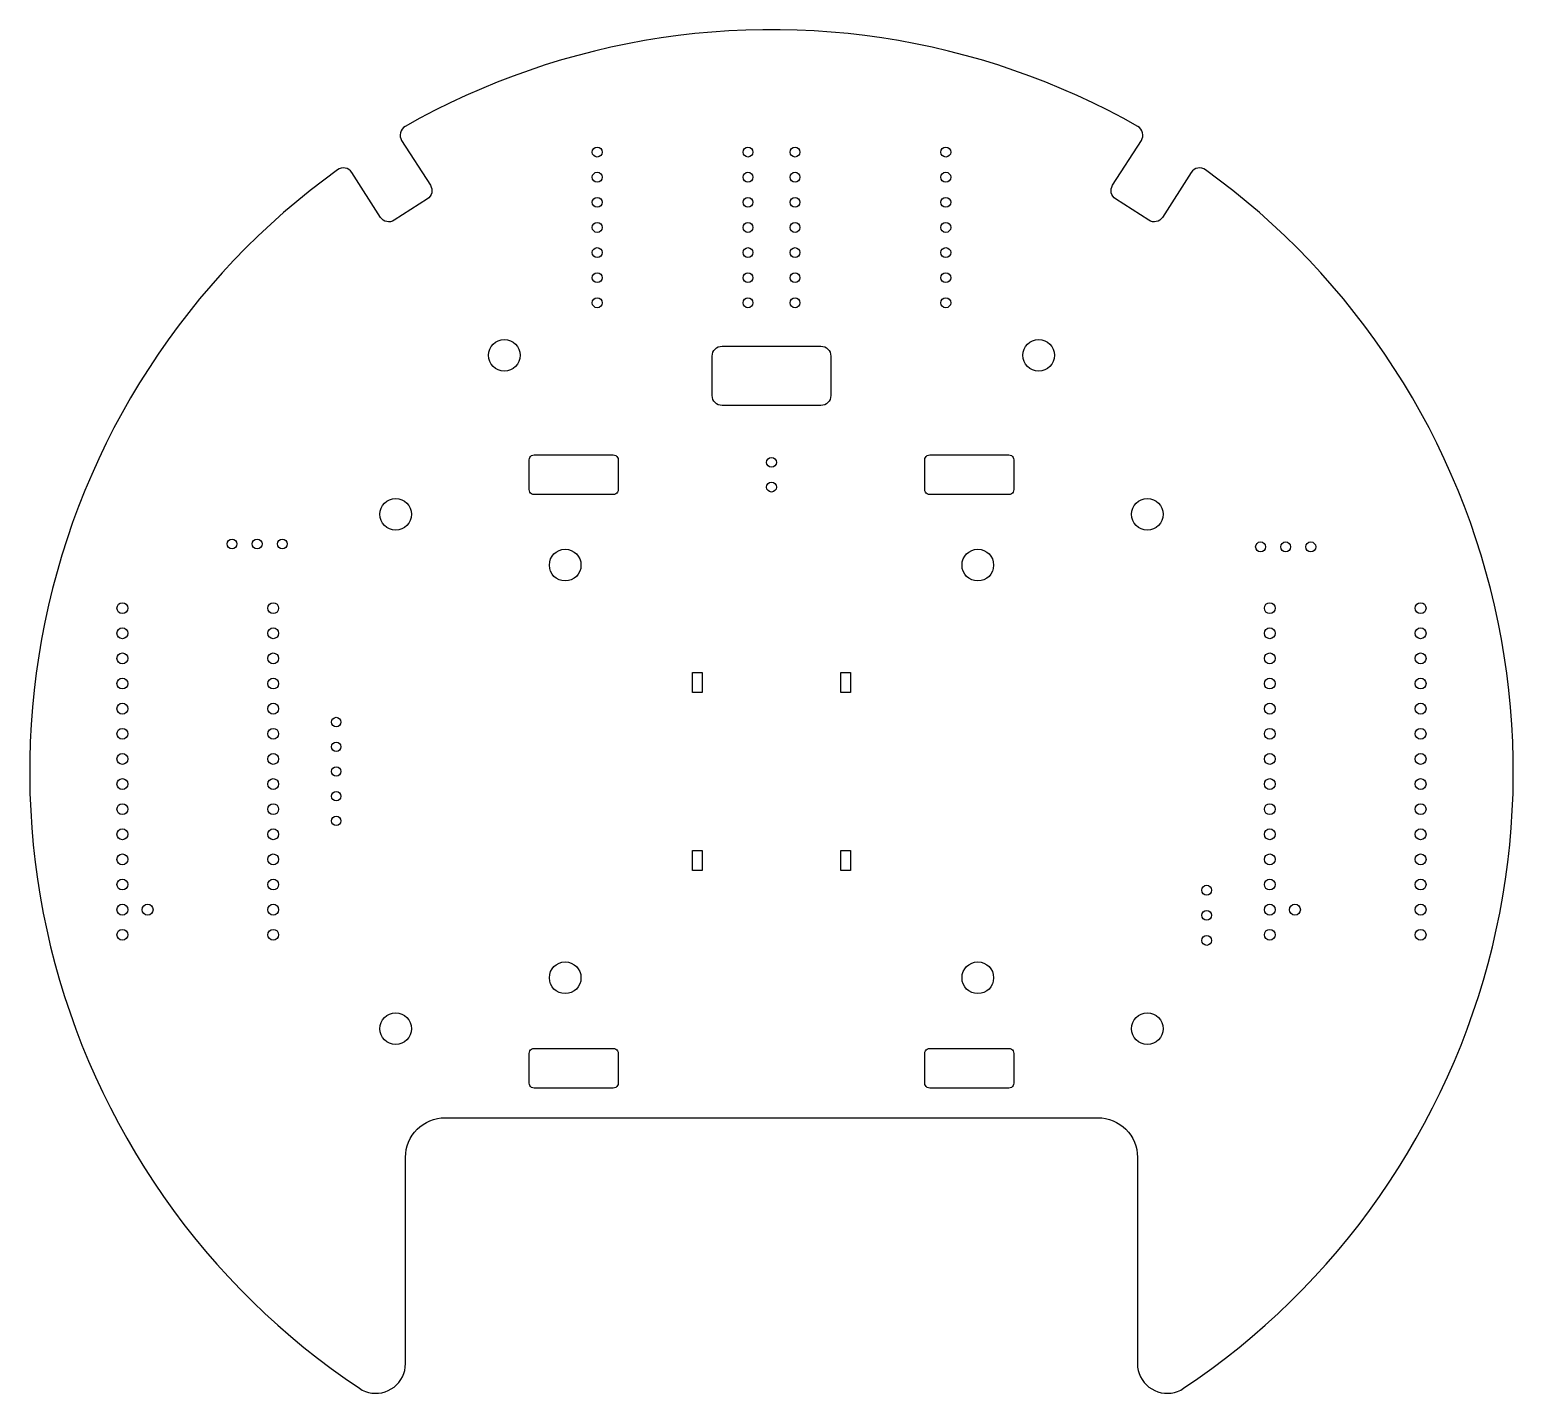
# Model space of a CAD drawing. Header units: millimetres. Extents: x -180 to -30, y 42 to 180.
import ezdxf

# ---------------------------------------------------------------- set-up
doc = ezdxf.new("R2010")
doc.units = ezdxf.units.MM
doc.layers.get('0').update_dxf_attribs({"linetype": 'CONTINUOUS'})

msp = doc.modelspace()

# ---------------------------------------------------------------- linework, layer by layer
for points in [[(-65.615681, 42.197342), (-65.278659, 42.146455), (-64.93804, 42.134125), (-64.598221, 42.160511), (-64.263588, 42.225272), (-63.938461, 42.327573), (-63.627036, 42.466093), (-63.333333, 42.639044), (-61.896305, 43.623527), (-60.482529, 44.641118), (-59.092766, 45.691267), (-57.727766, 46.773409), (-56.388266, 47.88696), (-55.074989, 49.031319), (-53.788642, 50.205869), (-52.52992, 51.409976), (-51.299501, 52.642991), (-50.09805, 53.904248), (-48.926214, 55.193068), (-47.784626, 56.508754), (-46.673901, 57.850598), (-45.594638, 59.217876), (-44.54742, 60.609849), (-43.532811, 62.025767), (-42.55136, 63.464867), (-41.603594, 64.926372), (-40.690026, 66.409493), (-39.811149, 67.913431), (-38.967435, 69.437374), (-38.159342, 70.980501), (-37.387303, 72.541978), (-36.651737, 74.120964), (-35.953039, 75.716607), (-35.291586, 77.328046), (-34.667736, 78.954412), (-34.081825, 80.594828), (-33.534169, 82.248408), (-33.025063, 83.914261), (-32.554782, 85.591489), (-32.123579, 87.279185), (-31.731688, 88.976441), (-31.37932, 90.68234), (-31.066664, 92.395962), (-30.793889, 94.116383), (-30.561144, 95.842676), (-30.368552, 97.573907), (-30.216218, 99.309145), (-30.104224, 101.047452), (-30.03263, 102.787892), (-30.001476, 104.529525), (-30.010778, 106.271411), (-30.06053, 108.012612), (-30.150707, 109.752188), (-30.281259, 111.4892), (-30.452116, 113.222712), (-30.663186, 114.951788), (-30.914355, 116.675496), (-31.205488, 118.392906), (-31.536427, 120.103091), (-31.906994, 121.80513), (-32.316989, 123.498104), (-32.766191, 125.181099), (-33.254357, 126.853208), (-33.781225, 128.513529), (-34.34651, 130.161166), (-34.949907, 131.795231), (-35.59109, 133.414841), (-36.269715, 135.019124), (-36.985414, 136.607215), (-37.737802, 138.178255), (-38.526472, 139.731398), (-39.351, 141.265807), (-40.21094, 142.780652), (-41.10583, 144.275118), (-42.035185, 145.748398), (-42.998505, 147.199698), (-43.995269, 148.628234), (-45.024942, 150.033236), (-46.086966, 151.413946), (-47.180769, 152.769619), (-48.305761, 154.099524), (-49.461336, 155.402944), (-50.646869, 156.679175), (-51.861722, 157.927529), (-53.105238, 159.147333), (-54.376748, 160.337929), (-55.675566, 161.498674), (-57.00099, 162.628942), (-58.352305, 163.728124), (-59.728784, 164.795627), (-61.129683, 165.830874), (-61.305301, 165.932216), (-61.497763, 165.996023), (-61.69914, 166.019695), (-61.901153, 166.00226), (-62.095496, 165.944434), (-62.27418, 165.848594), (-62.429858, 165.718681), (-62.556131, 165.560036), (-65.469006, 161.022768), (-65.590555, 160.868965), (-65.73979, 160.741845), (-65.910957, 160.646283), (-66.097479, 160.58595), (-66.292187, 160.563165), (-66.487599, 160.578804), (-66.676205, 160.632267), (-66.850757, 160.721497), (-70.2168, 162.882458), (-70.370635, 163.003975), (-70.497767, 163.15321), (-70.593338, 163.324383), (-70.653672, 163.510913), (-70.676452, 163.70563), (-70.660802, 163.90105), (-70.607322, 164.08966), (-70.51807, 164.26421), (-67.605196, 168.801478), (-67.513496, 168.982318), (-67.460186, 169.177948), (-67.447433, 169.38031), (-67.475762, 169.581085), (-67.544008, 169.772018), (-67.649366, 169.94526), (-67.787504, 170.093688), (-67.952743, 170.211201), (-69.459749, 171.04461), (-70.985493, 171.843199), (-72.52917, 172.606547), (-74.089967, 173.334251), (-75.66706, 174.025927), (-77.259618, 174.681211), (-78.866802, 175.299758), (-80.487763, 175.88124), (-82.121648, 176.425353), (-83.767596, 176.931808), (-85.424737, 177.400339), (-87.092199, 177.830699), (-88.769102, 178.22266), (-90.454563, 178.576017), (-92.147692, 178.890583), (-93.847598, 179.166191), (-95.553383, 179.402698), (-97.264149, 179.599977), (-98.978993, 179.757926), (-100.697012, 179.87646), (-102.417299, 179.955518), (-104.138948, 179.995057), (-105.861052, 179.995057), (-107.582701, 179.955518), (-109.302988, 179.87646), (-111.021007, 179.757926), (-112.735851, 179.599977), (-114.446617, 179.402698), (-116.152402, 179.166191), (-117.852308, 178.890583), (-119.545437, 178.576017), (-121.230898, 178.22266), (-122.907801, 177.830699), (-124.575263, 177.400339), (-126.232404, 176.931808), (-127.878352, 176.425353), (-129.512237, 175.88124), (-131.133198, 175.299758), (-132.740382, 174.681211), (-134.33294, 174.025927), (-135.910033, 173.334251), (-137.47083, 172.606547), (-139.014507, 171.843199), (-140.540251, 171.04461), (-142.047257, 170.211201), (-142.212477, 170.093667), (-142.350611, 169.945243), (-142.455966, 169.772006), (-142.52421, 169.581078), (-142.552539, 169.380309), (-142.539786, 169.177952), (-142.486478, 168.982328), (-142.394804, 168.801478), (-139.48193, 164.26421), (-139.392692, 164.089668), (-139.339241, 163.901061), (-139.32361, 163.705651), (-139.3464, 163.510945), (-139.406735, 163.324427), (-139.502297, 163.153262), (-139.629413, 163.004027), (-139.7832, 162.882458), (-143.149243, 160.721497), (-143.323803, 160.632286), (-143.512405, 160.578825), (-143.707812, 160.563186), (-143.902517, 160.58597), (-144.089034, 160.646302), (-144.260198, 160.741863), (-144.409429, 160.86898), (-144.530994, 161.022768), (-147.443869, 165.560036), (-147.570152, 165.718664), (-147.725832, 165.848563), (-147.904513, 165.944392), (-148.09885, 166.002212), (-148.300855, 166.019646), (-148.502225, 165.995978), (-148.694683, 165.932179), (-148.870317, 165.830874), (-150.271216, 164.795627), (-151.647695, 163.728124), (-152.99901, 162.628942), (-154.324434, 161.498674), (-155.623252, 160.337929), (-156.894762, 159.147333), (-158.138278, 157.927529), (-159.353131, 156.679175), (-160.538664, 155.402944), (-161.694239, 154.099524), (-162.819231, 152.769619), (-163.913034, 151.413946), (-164.975058, 150.033236), (-166.004731, 148.628234), (-167.001496, 147.199698), (-167.964815, 145.748399), (-168.894171, 144.275118), (-169.78906, 142.780652), (-170.649, 141.265807), (-171.473528, 139.731398), (-172.262199, 138.178255), (-173.014586, 136.607215), (-173.730285, 135.019125), (-174.40891, 133.414841), (-175.050093, 131.795231), (-175.65349, 130.161166), (-176.218775, 128.513529), (-176.745643, 126.853208), (-177.233809, 125.181099), (-177.683011, 123.498104), (-178.093006, 121.80513), (-178.463573, 120.103091), (-178.794512, 118.392906), (-179.085645, 116.675496), (-179.336814, 114.951788), (-179.547884, 113.222712), (-179.718741, 111.4892), (-179.849293, 109.752188), (-179.93947, 108.012612), (-179.989222, 106.271411), (-179.998524, 104.529525), (-179.96737, 102.787892), (-179.895777, 101.047452), (-179.783783, 99.309145), (-179.631449, 97.573907), (-179.438857, 95.842676), (-179.206111, 94.116383), (-178.933336, 92.395962), (-178.62068, 90.68234), (-178.268312, 88.976441), (-177.876421, 87.279185), (-177.445218, 85.591488), (-176.974937, 83.914261), (-176.465831, 82.248408), (-175.918175, 80.594828), (-175.332264, 78.954412), (-174.708414, 77.328046), (-174.046961, 75.716607), (-173.348263, 74.120964), (-172.612697, 72.541978), (-171.840659, 70.980501), (-171.032565, 69.437374), (-170.188851, 67.913431), (-169.309974, 66.409493), (-168.396406, 64.926371), (-167.44864, 63.464867), (-166.467189, 62.025767), (-165.45258, 60.609849), (-164.405362, 59.217875), (-163.326099, 57.850598), (-162.215374, 56.508754), (-161.073786, 55.193068), (-159.90195, 53.904248), (-158.700499, 52.642991), (-157.47008, 51.409976), (-156.211358, 50.205869), (-154.925011, 49.031319), (-153.611734, 47.88696), (-152.272234, 46.773409), (-150.907234, 45.691267), (-149.517471, 44.641117), (-148.103695, 43.623527), (-146.666667, 42.639044), (-146.372957, 42.466107), (-146.061534, 42.327587), (-145.736408, 42.225287), (-145.401777, 42.160526), (-145.061959, 42.13414), (-144.721342, 42.14647), (-144.384322, 42.197356), (-144.055249, 42.286142), (-143.73837, 42.411682), (-143.437777, 42.572356), (-143.157349, 42.766088), (-142.900706, 42.990379), (-142.671161, 43.242334), (-142.471676, 43.5187), (-142.304828, 43.815909), (-142.172768, 44.130126), (-142.077202, 44.457295), (-142.019364, 44.793192), (-142, 45.133482), (-142, 66), (-141.980739, 66.392069), (-141.923141, 66.780361), (-141.827761, 67.161139), (-141.695518, 67.530734), (-141.527685, 67.885587), (-141.325878, 68.222281), (-141.092042, 68.537573), (-140.828427, 68.828427), (-140.537573, 69.092042), (-140.222281, 69.325878), (-139.885587, 69.527685), (-139.530734, 69.695518), (-139.161139, 69.827761), (-138.780361, 69.923141), (-138.392069, 69.980739), (-138, 70), (-72, 70), (-71.607931, 69.980739), (-71.219639, 69.923141), (-70.838861, 69.827761), (-70.469266, 69.695518), (-70.114413, 69.527685), (-69.777719, 69.325878), (-69.462427, 69.092042), (-69.171573, 68.828427), (-68.907958, 68.537573), (-68.674122, 68.222281), (-68.472315, 67.885587), (-68.304482, 67.530734), (-68.172239, 67.161139), (-68.076859, 66.780361), (-68.019261, 66.392069), (-68, 66), (-68, 45.133482), (-67.980651, 44.79319), (-67.922812, 44.457292), (-67.827246, 44.130121), (-67.695186, 43.815903), (-67.528336, 43.518692), (-67.328851, 43.242325), (-67.099304, 42.990369), (-66.84266, 42.766076), (-66.562231, 42.572343), (-66.261636, 42.411669), (-65.944756, 42.286128)], [(-99.80491, 142.019215), (-100, 142), (-110, 142), (-110.19509, 142.019215), (-110.382683, 142.07612), (-110.55557, 142.16853), (-110.707107, 142.292893), (-110.83147, 142.44443), (-110.92388, 142.617317), (-110.980785, 142.80491), (-111, 143), (-111, 147), (-110.980785, 147.19509), (-110.92388, 147.382683), (-110.83147, 147.55557), (-110.707107, 147.707107), (-110.55557, 147.83147), (-110.382683, 147.92388), (-110.19509, 147.980785), (-110, 148), (-100, 148), (-99.80491, 147.980785), (-99.617317, 147.92388), (-99.44443, 147.83147), (-99.292893, 147.707107), (-99.16853, 147.55557), (-99.07612, 147.382683), (-99.019215, 147.19509), (-99, 147), (-99, 143), (-99.019215, 142.80491), (-99.07612, 142.617317), (-99.16853, 142.44443), (-99.292893, 142.292893), (-99.44443, 142.16853), (-99.617317, 142.07612)], [(-120.87059, 133.017037), (-121, 133), (-129, 133), (-129.12941, 133.017037), (-129.25, 133.066987), (-129.353553, 133.146447), (-129.433013, 133.25), (-129.482963, 133.37059), (-129.5, 133.5), (-129.5, 136.5), (-129.482963, 136.62941), (-129.433013, 136.75), (-129.353553, 136.853553), (-129.25, 136.933013), (-129.12941, 136.982963), (-129, 137), (-121, 137), (-120.87059, 136.982963), (-120.75, 136.933013), (-120.646447, 136.853553), (-120.566987, 136.75), (-120.517037, 136.62941), (-120.5, 136.5), (-120.5, 133.5), (-120.517037, 133.37059), (-120.566987, 133.25), (-120.646447, 133.146447), (-120.75, 133.066987)], [(-80.87059, 133.017037), (-81, 133), (-89, 133), (-89.12941, 133.017037), (-89.25, 133.066987), (-89.353553, 133.146447), (-89.433013, 133.25), (-89.482963, 133.37059), (-89.5, 133.5), (-89.5, 136.5), (-89.482963, 136.62941), (-89.433013, 136.75), (-89.353553, 136.853553), (-89.25, 136.933013), (-89.12941, 136.982963), (-89, 137), (-81, 137), (-80.87059, 136.982963), (-80.75, 136.933013), (-80.646447, 136.853553), (-80.566987, 136.75), (-80.517037, 136.62941), (-80.5, 136.5), (-80.5, 133.5), (-80.517037, 133.37059), (-80.566987, 133.25), (-80.646447, 133.146447), (-80.75, 133.066987)], [(-112, 115), (-112, 113), (-113, 113), (-113, 115)], [(-97, 115), (-97, 113), (-98, 113), (-98, 115)], [(-112, 97), (-112, 95), (-113, 95), (-113, 97)], [(-97, 97), (-97, 95), (-98, 95), (-98, 97)], [(-120.87059, 73.017037), (-121, 73), (-129, 73), (-129.12941, 73.017037), (-129.25, 73.066987), (-129.353553, 73.146447), (-129.433013, 73.25), (-129.482963, 73.37059), (-129.5, 73.5), (-129.5, 76.5), (-129.482963, 76.62941), (-129.433013, 76.75), (-129.353553, 76.853553), (-129.25, 76.933013), (-129.12941, 76.982963), (-129, 77), (-121, 77), (-120.87059, 76.982963), (-120.75, 76.933013), (-120.646447, 76.853553), (-120.566987, 76.75), (-120.517037, 76.62941), (-120.5, 76.5), (-120.5, 73.5), (-120.517037, 73.37059), (-120.566987, 73.25), (-120.646447, 73.146447), (-120.75, 73.066987)], [(-80.87059, 73.017037), (-81, 73), (-89, 73), (-89.12941, 73.017037), (-89.25, 73.066987), (-89.353553, 73.146447), (-89.433013, 73.25), (-89.482963, 73.37059), (-89.5, 73.5), (-89.5, 76.5), (-89.482963, 76.62941), (-89.433013, 76.75), (-89.353553, 76.853553), (-89.25, 76.933013), (-89.12941, 76.982963), (-89, 77), (-81, 77), (-80.87059, 76.982963), (-80.75, 76.933013), (-80.646447, 76.853553), (-80.566987, 76.75), (-80.517037, 76.62941), (-80.5, 76.5), (-80.5, 73.5), (-80.517037, 73.37059), (-80.566987, 73.25), (-80.646447, 73.146447), (-80.75, 73.066987)]]:
    msp.add_lwpolyline(points, close=True)
for centre, radius in [((-122.62, 167.62), 0.5), ((-107.38, 167.62), 0.5), ((-102.62, 167.62), 0.5), ((-87.38, 167.62), 0.5), ((-122.62, 165.08), 0.5), ((-107.38, 165.08), 0.5), ((-102.62, 165.08), 0.5), ((-87.38, 165.08), 0.5), ((-122.62, 162.54), 0.5), ((-107.38, 162.54), 0.5), ((-102.62, 162.54), 0.5), ((-87.38, 162.54), 0.5), ((-122.62, 160), 0.5), ((-107.38, 160), 0.5), ((-102.62, 160), 0.5), ((-87.38, 160), 0.5), ((-122.62, 157.46), 0.5), ((-107.38, 157.46), 0.5), ((-102.62, 157.46), 0.5), ((-87.38, 157.46), 0.5), ((-122.62, 154.92), 0.5), ((-107.38, 154.92), 0.5), ((-102.62, 154.92), 0.5), ((-87.38, 154.92), 0.5), ((-122.62, 152.38), 0.5), ((-107.38, 152.38), 0.5), ((-102.62, 152.38), 0.5), ((-87.38, 152.38), 0.5), ((-132.012016, 147.075539), 1.6), ((-77.987984, 147.075539), 1.6), ((-105, 136.25), 0.5), ((-105, 133.75), 0.5), ((-143, 131), 1.6), ((-67, 131), 1.6), ((-159.54, 128), 0.5), ((-157, 128), 0.5), ((-154.46, 128), 0.5), ((-55.555, 127.71), 0.5), ((-53.015, 127.71), 0.5), ((-50.475, 127.71), 0.5), ((-125.85965, 125.85965), 1.6), ((-84.14035, 125.85965), 1.6), ((-170.62, 121.51), 0.55), ((-155.38, 121.51), 0.55), ((-54.62, 121.51), 0.55), ((-39.38, 121.51), 0.55), ((-170.62, 118.97), 0.55), ((-155.38, 118.97), 0.55), ((-54.62, 118.97), 0.55), ((-39.38, 118.97), 0.55), ((-170.62, 116.43), 0.55), ((-155.38, 116.43), 0.55), ((-54.62, 116.43), 0.55), ((-39.38, 116.43), 0.55), ((-170.62, 113.89), 0.55), ((-155.38, 113.89), 0.55), ((-54.62, 113.89), 0.55), ((-39.38, 113.89), 0.55), ((-170.62, 111.35), 0.55), ((-155.38, 111.35), 0.55), ((-54.62, 111.35), 0.55), ((-39.38, 111.35), 0.55), ((-149, 110), 0.475), ((-170.62, 108.81), 0.55), ((-155.38, 108.81), 0.55), ((-54.62, 108.81), 0.55), ((-39.38, 108.81), 0.55), ((-170.62, 106.27), 0.55), ((-155.38, 106.27), 0.55), ((-149, 107.5), 0.475), ((-54.62, 106.27), 0.55), ((-39.38, 106.27), 0.55), ((-149, 105), 0.475), ((-170.62, 103.73), 0.55), ((-155.38, 103.73), 0.55), ((-54.62, 103.73), 0.55), ((-39.38, 103.73), 0.55), ((-149, 102.5), 0.475), ((-170.62, 101.19), 0.55), ((-155.38, 101.19), 0.55), ((-54.62, 101.19), 0.55), ((-39.38, 101.19), 0.55), ((-170.62, 98.65), 0.55), ((-155.38, 98.65), 0.55), ((-149, 100), 0.475), ((-54.62, 98.65), 0.55), ((-39.38, 98.65), 0.55), ((-170.62, 96.11), 0.55), ((-155.38, 96.11), 0.55), ((-54.62, 96.11), 0.55), ((-39.38, 96.11), 0.55), ((-170.62, 93.57), 0.55), ((-155.38, 93.57), 0.55), ((-61, 93), 0.5), ((-54.62, 93.57), 0.55), ((-39.38, 93.57), 0.55), ((-170.62, 91.03), 0.55), ((-168.08, 91.03), 0.55), ((-155.38, 91.03), 0.55), ((-54.62, 91.03), 0.55), ((-52.08, 91.03), 0.55), ((-39.38, 91.03), 0.55), ((-61, 90.46), 0.5), ((-170.62, 88.49), 0.55), ((-155.38, 88.49), 0.55), ((-54.62, 88.49), 0.55), ((-39.38, 88.49), 0.55), ((-61, 87.92), 0.5), ((-125.85965, 84.14035), 1.6), ((-84.14035, 84.14035), 1.6), ((-143, 79), 1.6), ((-67, 79), 1.6)]:
    msp.add_circle(centre, radius)

doc.saveas('drawing.dxf')
